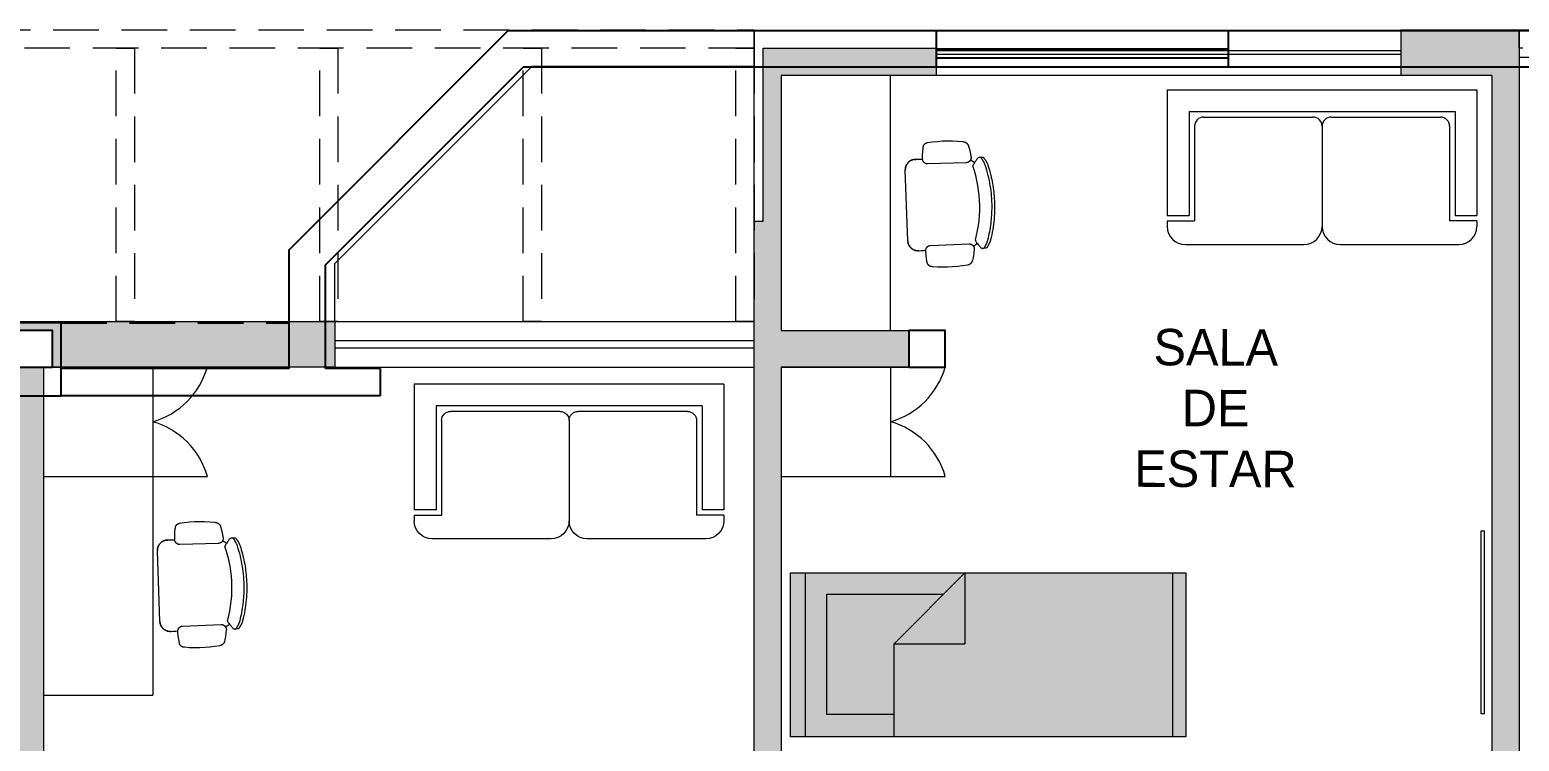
# Model space of a CAD drawing. Header units: metres. Extents: x 51 to 18146, y -212 to 18074.
# Drawn here: x 70.62 to 78.79, y 368.62 to 372.52 of the extents above; entities that cross this region are included whole.
import ezdxf

# ---------------------------------------------------------------- set-up
doc = ezdxf.new("R2010")
doc.units = ezdxf.units.M
doc.linetypes.add('DASHED2', pattern=[0.375, 0.25, -0.125])
doc.linetypes.add('HIDDEN', pattern=[0.375, 0.25, -0.125])
doc.layers.get('0').update_dxf_attribs({"color": 250})
for name, color, linetype in [('AY', 1, 'Continuous'), ('COL', 2, 'Continuous'), ('PA', 7, 'Continuous'), ('VE', 5, 'Continuous')]:
    doc.layers.add(name, color=color, linetype=linetype)
for name, color, linetype, lineweight in [('P0 - Antepecho', 250, 'Continuous', 15), ('P0 - Estructura', 250, 'Continuous', 25), ('P0 - Mobiliario', 250, 'Continuous', 9), ('P0 - Paredes', 250, 'Continuous', 20), ('P0 - Pasamanos', 250, 'Continuous', 13), ('P0 - Pergola', 250, 'Continuous', 18), ('P0 - Textos', 250, 'Continuous', 13), ('P0 - Ventanas', 250, 'Continuous', 15)]:
    doc.layers.add(name, color=color, linetype=linetype, lineweight=lineweight)
doc.layers.get('0').freeze()
doc.styles.add('CENTURY GOTHIC', font='GOTHIC.TTF')

# ---------------------------------------------------------------- blocks, each defined once
blk = doc.blocks.new('MSA2')
for p, q in [((-0.8499999999999472, -0.0300000000001295), (-0.8499999999999472, -0.7200000000001237)), ((-0.8499999999999472, -0.0300000000001295), (0.8499999999999561, -0.0299999999998701)), ((0.8499999999999561, -0.0299999999998701), (0.8499999999999596, -0.7199999999998643)), ((-0.7299999999999427, -0.1500000000001305), (0.7299999999999552, -0.1499999999998711)), ((-0.7299999999999427, -0.1500000000001305), (-0.7299999999999427, -0.7200000000001308)), ((0.7299999999999552, -0.1499999999998711), (0.7299999999999587, -0.7199999999998679)), ((-0.6999999999999416, -0.2300000000001288), (-0.6999999999999451, -0.7500000000001319)), ((-0.6499999999999408, -0.1800000000001281), (-0.049999999999943, -0.1800000000001316)), ((5.42e-14, -0.2300000000001323), (5.42e-14, -0.7799997975279429)), ((0.0500000000000549, -0.1800000000001281), (0.6500000000000528, -0.1800000000001281)), ((0.7000000000000535, -0.2300000000001288), (0.6999999999998581, -0.7500000000001319)), ((-0.8499999999999472, -0.7200000000001237), (-0.7299999999999427, -0.7200000000001308)), ((0.7299999999999587, -0.7199999999998679), (0.8499999999999596, -0.7199999999998643)), ((-0.8499999999999472, -0.7500000000001248), (-0.6999999999999451, -0.7500000000001319)), ((-0.8499999999999472, -0.7500000000001248), (-0.8499999999999472, -0.780000000000126)), ((0.8500000000000555, -0.7500000000001248), (0.6999999999998581, -0.7500000000001319)), ((0.8500000000000555, -0.7500000000001248), (0.8500000000000555, -0.780000000000126)), ((-0.7499999999999459, -0.8800000000001272), (-0.0999998320310693, -0.8800000000001272)), ((0.0999997620184319, -0.8800000000001272), (0.7499999107484472, -0.8800000000001272))]:
    blk.add_line(p, q)
for centre, radius, start, end in [((-0.6499999999999408, -0.2300000000001288), 0.05, 89.99999999999969, 179.9999999999998), ((-0.049999999999943, -0.2300000000001323), 0.05, 1.527e-13, 89.99999999999972), ((0.0500000000000549, -0.2300000000001288), 0.05, 90, 180.0000000000001), ((0.6500000000000528, -0.2300000000001288), 0.05, 3.562e-13, 90), ((-0.7499999999999459, -0.780000000000126), 0.1, 180.0000000000007, 270), ((-0.0999999999999473, -0.780000000000126), 0.1, 270.0001363534254, 0.0001160080155581), ((0.1000000000000556, -0.780000000000126), 0.1, 179.9998839919844, 269.9998636465746), ((0.7500000000000578, -0.780000000000126), 0.1, 270.0000000000001, 359.9999999999992)]:
    blk.add_arc(centre, radius, start, end)
blk = doc.blocks.new('EQ_Silla - Haworth-Zody Task1 - Silla operativa con apoyabrazos-V157-Layout Copy 1')
for p, q in [((0.3079581747192112, 0.0921738494505853), (-0.0793581747191419, 0.0921738494505875)), ((-0.1348424355650827, -0.0052449329755294), (-0.1353583258991049, 0.00684369083393)), ((0.3639583258991628, 0.0068436908339243), (0.3634424355651413, -0.0052449329755223)), ((-0.1086311546798821, -0.2437535726801241), (-0.1095237594148359, -0.0318337865780272)), ((0.3381237594148705, -0.0318337865779708), (0.3372311546799081, -0.2437535726801198)), ((-0.1358731024365228, -0.3180360660910343), (-0.1358731024365228, -0.3316857496327566)), ((0.3644731024365748, -0.331688326845399), (0.3644731024365748, -0.3180386937343387))]:
    blk.add_line(p, q)
at = {"flags": 128}
for points in [[(-0.1353583258991047, 0.0068436908339301), (-0.1359113819123139, 0.0198119512624371), (-0.1364562745090984, 0.0325887929057688)], [(0.365056274509157, 0.0325887929057683), (0.3645113819123725, 0.0198119512624365), (0.3639583258991634, 0.0068436908339292)], [(-0.2259057824548897, -0.0339270631162997), (-0.2290985714151343, -0.0614857801550134), (-0.2311867517393447, -0.0891501306642502), (-0.2321669827844545, -0.116875857584614), (-0.2320376963898896, -0.1446186056675393), (-0.2307990993863124, -0.1723339924342266), (-0.2284531732646974, -0.1999776791781552), (-0.2250036710064151, -0.2275054418975346), (-0.2243909969472571, -0.2316244073007391)], [(-0.2030415816124818, -0.0106836094461181), (-0.2041147055000873, -0.0108697968385668), (-0.2051795254931787, -0.0110987488107282), (-0.2062343381069231, -0.0113700990882817), (-0.2072774558661582, -0.011683413568676), (-0.2083072100049888, -0.0120381910155698), (-0.209321953136453, -0.0124338638607339), (-0.2103200618880125, -0.0128697991120263), (-0.2112999394985715, -0.0133452993660338), (-0.2122600183730034, -0.0138596039237884), (-0.2131987625899065, -0.0144118900077048), (-0.214114670358777, -0.0150012740778696), (-0.2150062764225875, -0.0156268132454913), (-0.2158721544018222, -0.0162875067813532), (-0.2167109190764331, -0.0169822977167305), (-0.2175212286018625, -0.0177100745343443), (-0.2183017866557187, -0.0184696729465391), (-0.21905134451164, -0.0192598777578906), (-0.2197687030369507, -0.0200794248092639), (-0.2204527146110336, -0.020927003000215), (-0.2211022849612838, -0.0218012563864419), (-0.2217163749137149, -0.0227007863490183), (-0.2222940020553939, -0.0236241538319009), (-0.2228342423061322, -0.0245698816440869), (-0.2233362313967547, -0.0255364568228245), (-0.2237991662518086, -0.0265223330540163), (-0.2242223062742774, -0.0275259331460024), (-0.224604974530393, -0.028545651552724), (-0.2249465588325723, -0.0295798569422661), (-0.2252465127188141, -0.0306268948066178), (-0.2255043563268677, -0.0316850901085477), (-0.2257196771619768, -0.0327527499613235), (-0.2258921307567439, -0.0338281663369217), (-0.2259057824548897, -0.0339270631163041)], [(-0.1373623365881645, -0.0049486939613892), (-0.1577386763790189, -0.0058132096444355), (-0.1780641458648533, -0.0074918700685434), (-0.1983062286303285, -0.0099819897351263), (-0.2030415816124818, -0.010683609446116)], [(-0.1095237594148359, -0.0318337865779687), (-0.1095590873103461, -0.0307452037547336), (-0.1096379186496258, -0.029658904420664), (-0.109760127319327, -0.0285766264229619), (-0.1099255178116617, -0.0275001011755637), (-0.1101338255371344, -0.0264310508892045), (-0.1103847172477954, -0.0253711858162947), (-0.1106777915704449, -0.0243222015148612), (-0.1110125796486866, -0.0232857761360084), (-0.1113885458930076, -0.022263567739255), (-0.1118050888376129, -0.0212572116399853), (-0.1122615421026607, -0.0202683177932689), (-0.1127571754602973, -0.0192984682183062), (-0.1132911960028721, -0.0183492144675256), (-0.1138627494114334, -0.0174220751444485), (-0.1144709213224718, -0.0165185334741922), (-0.1151147387906484, -0.0156400349307003), (-0.1157931718453511, -0.0147879849242257), (-0.1165051351384374, -0.0139637465530215), (-0.1172494896804949, -0.0131686384226626), (-0.1180250446630553, -0.0124039325365302), (-0.1188305593635831, -0.0116708522609288), (-0.1196647451303969, -0.0109705703679031), (-0.1205262674442145, -0.0103042071591043), (-0.1214137480531253, -0.0096728286735101), (-0.1223257671774634, -0.0090774449820177), (-0.1232608657811865, -0.0085190085715197), (-0.1242175479060003, -0.0079984128211503), (-0.1251942830645992, -0.0075164905730539), (-0.1261895086890887, -0.0070740128000239), (-0.1272016326307547, -0.0066716873721056), (-0.1282290357072089, -0.0063101579241556), (-0.1292700742927113, -0.0059900028261697), (-0.1303230829475796, -0.0057117342580201), (-0.1313863770826048, -0.005475797390033), (-0.1324582556539965, -0.0052825696708861), (-0.1335370038846878, -0.0051323602237092), (-0.134620896007637, -0.0050254093515644), (-0.1357081980266702, -0.0049618881530305), (-0.1367971704905018, -0.004941898248489), (-0.1373623365881645, -0.0049486939613892)], [(0.3659623365881904, -0.0049486939613914), (0.3648731838078021, -0.0049460778141358), (0.3637847976154853, -0.004987018254039), (0.3626989191969669, -0.005071449785128), (0.3616172857260727, -0.0051992373349601), (0.3605416275856133, -0.0053701764707109), (0.3594736655991776, -0.0055839937262419), (0.3584151082780946, -0.0058403470395459), (0.3573676490882852, -0.0061388263000106), (0.3563329637409899, -0.0064789540044937), (0.3553127075120656, -0.0068601860212201), (0.3543085125938127, -0.0072819124602927), (0.3533219854838964, -0.0077434586493685), (0.3523547044152356, -0.0082440862129998), (0.3514082168312066, -0.0087829942538932), (0.3504840369100362, -0.0093593206341293), (0.3495836431424448, -0.0099721433544521), (0.3487084759664051, -0.0106204820292336), (0.3478599354626877, -0.0113032994548983), (0.3470393791150767, -0.0120195032692313), (0.3462481196387094, -0.0127679476989044), (0.3454874228799383, -0.0135474353924911), (0.3447585057913172, -0.0143567193359696), (0.3440625344846842, -0.0151945048476589), (0.3434006223656677, -0.0160594516494659), (0.342773828352465, -0.0169501760110126), (0.3421831551817704, -0.0178652529633367), (0.3416295478046677, -0.0188032185785221), (0.3411138918748615, -0.0197625723116761), (0.340637012331836, -0.0207417794014595), (0.3401996720811347, -0.0217392733254384), (0.3398025707738567, -0.0227534583061066), (0.3394463436873875, -0.0237827118638474), (0.339131560709081, -0.0248253874125268), (0.3388587254245371, -0.0258798168936974), (0.3386282743120266, -0.0269443134451216), (0.3384405760441544, -0.0280171740993969), (0.3382959308981218, -0.0290966825083422), (0.3381945702752966, -0.0301811116887841), (0.338136656331064, -0.0312687267853699), (0.3381237594148705, -0.0318337865779708)], [(0.4316415816125078, -0.0106836094461181), (0.4114237683748084, -0.008003564945704), (0.3911149540360872, -0.0061341610851239), (0.3707476283669665, -0.0050783885117593), (0.3659623365881904, -0.0049486939613914)], [(0.4545057824549243, -0.0339270631163019), (0.4543372727566161, -0.0328510217115055), (0.4541258676687744, -0.0317825796157044), (0.4538719053944187, -0.0307234461083226), (0.4535757922190153, -0.0296753155770392), (0.4532380018604885, -0.0286398648071169), (0.452859074711343, -0.027618750298897), (0.4524396169741899, -0.0266136056177707), (0.4519802996919309, -0.0256260387808067), (0.4514818576742295, -0.0246576296842768), (0.4509450883219854, -0.0237099275761556), (0.4503708503516564, -0.022784448577641), (0.4497600624215067, -0.0218826732577137), (0.4491137016619228, -0.0210060442645106), (0.4484328021122387, -0.0201559640174228), (0.4477184530664777, -0.0193337924634995), (0.4469717973307345, -0.0185408449018479), (0.4461940293949053, -0.0177783898793981), (0.4453863935217819, -0.017047647161553), (0.4445501817564482, -0.0163497857807756), (0.443686731859372, -0.0156859221663969), (0.4427974251661927, -0.0150571183585982), (0.4418836843778915, -0.0144643803093122), (0.4409469712848398, -0.0139086562729976), (0.4399887844281344, -0.0133908352895473), (0.4390106567023638, -0.0129117457620805), (0.438014152903227, -0.0124721541316412), (0.4370008672242201, -0.0120727636510527), (0.4359724207062869, -0.011714213259899), (0.4349304586444543, -0.0113970765623171), (0.4338766479557564, -0.011121860909363), (0.4328126745124866, -0.0108890065873766), (0.4317402404451839, -0.0106988861135979), (0.4316415816125078, -0.0106836094461181)], [(0.4529909969472917, -0.2316244073007391), (0.4566057039634906, -0.2041178502760709), (0.4591175506984393, -0.1764887458362824), (0.4605225187331963, -0.1487812946545938), (0.4608183604186155, -0.1210398227422797), (0.4600046024711065, -0.093308710536543), (0.4580825467298099, -0.0656323219012465), (0.4550552680738797, -0.0380549331542383), (0.4545057824549243, -0.0339270631163019)], [(-0.2243909969472571, -0.2316244073007391), (-0.2241628828186982, -0.2329480334900994), (-0.2238820202270957, -0.2342614787875673), (-0.2235488584926584, -0.2355626419608503), (-0.2231639306031157, -0.2368494414264444), (-0.2227278523609645, -0.2381198185797041), (-0.2222413213983628, -0.2393717410881813), (-0.2217051160610755, -0.2406032061429317), (-0.2211200941632546, -0.2418122436625586), (-0.2204871916151352, -0.2429969194449534), (-0.2198074209257764, -0.2441553382615741), (-0.2190818695832824, -0.2452856468894291), (-0.2183116983150258, -0.2463860370758403), (-0.2174981392307288, -0.2474547484312462), (-0.2166424938513942, -0.248490071245452), (-0.2157461310270817, -0.249490349222817), (-0.2148104847471083, -0.2504539821319509), (-0.2138370518459289, -0.2513794283657758), (-0.212827389608519, -0.252265207407726), (-0.2117831132790869, -0.2531099022002948), (-0.2107058934769891, -0.2539121614120035), (-0.2095974535241188, -0.254670701599259), (-0.2084595666879351, -0.2553843092595656), (-0.2072940533446453, -0.2560518427729016), (-0.206102778066977, -0.2566722342280403), (-0.2048876466412342, -0.2572444911310017), (-0.203650603018498, -0.2577676979928073), (-0.2023936262046666, -0.2582410177941049), (-0.2011187270945072, -0.2586636933241708), (-0.1998279452546224, -0.259035048392322), (-0.1997320632002284, -0.259060417120922)], [(-0.1391678896288675, -0.2706734188888888), (-0.138084363155193, -0.2707840127589272), (-0.1369972808118873, -0.2708511886634137), (-0.1359083816988242, -0.2708748391352249), (-0.1348194078222842, -0.2708549263386543), (-0.1337321013081743, -0.2707914821299289), (-0.1326482016149616, -0.2706846080062496), (-0.1315694427509482, -0.2705344749434047), (-0.1304975505001813, -0.2703413231222828), (-0.12943423966161, -0.2701054615445896), (-0.1283812113057503, -0.2698272675385319), (-0.1273401500533352, -0.269507186155175), (-0.1263127213802844, -0.2691457294564522), (-0.1253005689533135, -0.2687434756959767), (-0.1243053120003777, -0.2683010683939536), (-0.1233285427202891, -0.267819215307695), (-0.1223718237355444, -0.2672986872993448), (-0.1214366855924268, -0.266740317102674), (-0.1205246243124612, -0.2661449979908931), (-0.1196370989991569, -0.2655136823475805), (-0.118775529503675, -0.2648473801430911), (-0.1179412941534148, -0.2641471573188192), (-0.1171357275469853, -0.2634141340819032), (-0.1163601184191019, -0.2626494831131629), (-0.115615707578921, -0.2618544276910216), (-0.1149036859249793, -0.2610302397345612), (-0.1142251925400497, -0.2601782377686855), (-0.1135813128687973, -0.2592997848147942), (-0.1129730769813451, -0.2583962862102264), (-0.1124014579253589, -0.2574691873599969), (-0.1118673701693946, -0.2565199714245132), (-0.1113716681399284, -0.2555501569467706), (-0.1109151448544657, -0.2545612954230576), (-0.1104985306528718, -0.2535549688208612), (-0.1101224920289928, -0.2525327870480789), (-0.10978763056443, -0.2514963853774908), (-0.1094944819660702, -0.2504474218306851), (-0.109243515209148, -0.2493875745255609), (-0.1090351317869315, -0.2483185389917287), (-0.1088696650684436, -0.2472420254579858), (-0.1087473797651453, -0.2461597561163532), (-0.1086684715074224, -0.2450734623668914), (-0.1086330665316714, -0.2439848820478776), (-0.1086311546798734, -0.2437535726801068)], [(0.3372311546799081, -0.2437535726801198), (0.3372573112773313, -0.2448424144756375), (0.3373269890107104, -0.2459293393289375), (0.337440076410526, -0.2470126083921226), (0.3375963925610668, -0.248090488665779), (0.3377956873898316, -0.2491612557714013), (0.3380376420676194, -0.2502231967100319), (0.3383218695185501, -0.2512746126027222), (0.3386479150393442, -0.2523138214083147), (0.3390152570267053, -0.2533391606144177), (0.3394233078118304, -0.2543489898970247), (0.3398714146005028, -0.2553416937447018), (0.3403588605174522, -0.2563156840430643), (0.340884865753198, -0.2572694026154024), (0.3414485888115641, -0.2582013237154537), (0.3420491278559165, -0.2591099564682489), (0.3426855221518979, -0.2599938472552216), (0.3433567536043881, -0.2608515820396724), (0.3440617483862405, -0.2616817886289058), (0.3447993786562031, -0.262483138869491), (0.3455684643632004, -0.2632543507719782), (0.3463677751341602, -0.2639941905618516), (0.3471960322423637, -0.2647014746532629), (0.3480519106531192, -0.265375071542554), (0.3489340411435489, -0.2660139036183842), (0.349841012493038, -0.2666169488857135), (0.3507713737409175, -0.2671832426007649), (0.3517236365076464, -0.2677118788143875), (0.352696277375941, -0.2682020118214066), (0.3536877403279017, -0.2686528575135758), (0.3546964392342994, -0.2690636946339568), (0.3557207603920622, -0.2694338659308034), (0.3567590651058482, -0.2697627792090036), (0.3578096923096145, -0.2700499082774717), (0.3588709612239562, -0.2702947937909601), (0.3599411740449951, -0.2704970439848763), (0.3610186186605226, -0.2706563353020565), (0.3621015713889862, -0.2707724129103762), (0.3631882997370499, -0.2708450911104243), (0.3642770651711794, -0.2708742536325827), (0.3653661258989389, -0.2708598538230393), (0.3664537396554679, -0.2708019147184149), (0.3675381664907901, -0.2707005290089174), (0.3677678896289022, -0.2706734188888888)], [(0.4283320632002545, -0.2590604171209198), (0.4296239362141156, -0.258692876020003), (0.4309000781434492, -0.2582739677710921), (0.4321584474333874, -0.257804362538013), (0.4333970309615147, -0.257284811588972), (0.4346138472584016, -0.2567161460946457), (0.4358069496775372, -0.256099275798521), (0.436974429509587, -0.2554351875614793), (0.4381144190358515, -0.2547249437830337), (0.4392250945162705, -0.2539696807017244), (0.4403046791070125, -0.2531706065773612), (0.4413514457030364, -0.2523289997580819), (0.4423637197010831, -0.2514462066352757), (0.4433398816786968, -0.2505236394896039), (0.4442783699849464, -0.2495627742317047), (0.4451776832387474, -0.2485651480410222), (0.446036382730738, -0.2475323569066372), (0.4468530947249013, -0.2464660530740486), (0.4476265126562744, -0.2453679424019225), (0.4483553992211581, -0.2442397816330897), (0.4490385883565301, -0.2430833755841091), (0.4496749871055124, -0.2419005742579801), (0.4502635773658725, -0.2406932698845023), (0.4508034175187425, -0.2394633938931351), (0.4512936439350432, -0.2382129138230975), (0.4517334723570924, -0.2369438301757484), (0.4521221991532235, -0.2356581732142048), (0.4524592024434995, -0.2343579997153386), (0.4527439430945475, -0.2330453896793981), (0.4529759655820493, -0.2317224430024375), (0.4529909969472917, -0.2316244073007391)], [(-0.1997320632002284, -0.259060417120922), (-0.1820200502348526, -0.2633419205167265), (-0.1641509905205514, -0.2669117075609025), (-0.1461534707410165, -0.2697640673556791), (-0.1391678896288675, -0.2706734188888888)], [(0.3180339258551021, -0.2790479169573947), (0.2915353869987303, -0.2866681727421991), (0.264753315191917, -0.2932226742093714), (0.2377305560363472, -0.2987009355547874), (0.2105103401821298, -0.3030941927289263), (0.1831362141679493, -0.3063954174574919), (0.1556519707559357, -0.3085993284851342), (0.1281015788725522, -0.3097024000243577), (0.1005291132677119, -0.3097028673960068), (0.0729786840045694, -0.308600729852388), (0.0454943658928295, -0.3063977505784579), (0.0181201279784691, -0.3030974538711131), (-0.0091002367973795, -0.2987051195010604), (-0.0361231816577749, -0.293227774266308), (-0.0629054756555216, -0.2866741807508004), (-0.0894042728334855, -0.2790548233061256), (-0.0894339737252274, -0.279045635561457)], [(0.3677678896288936, -0.2706734188888867), (0.3858073614905924, -0.2680996804474562), (0.4037294816122606, -0.2648066142534339), (0.4215055784249018, -0.2607994885102467), (0.4283320632002545, -0.2590604171209198)]]:
    blk.add_lwpolyline(points, dxfattribs=at)
for centre, major_axis, ratio, start_param, end_param in [((-0.0347523265836348, -0.2038370660846777), (0.2390804884998245, 0), 0.2923717047227383, 4.322964098592838, 4.347116558305048), ((0.263352326583653, -0.2038370660846777), (0.2390804884998248, 0), 0.2923717047227375, 5.077661402464497, 5.101813862176602)]:
    blk.add_ellipse(centre, major_axis=major_axis, ratio=ratio, start_param=start_param, end_param=end_param)
for points, knots in [([(-0.1314380760497149, 0.0585569405649997), (-0.1297150664134181, 0.0622049993486029), (-0.1268267779686376, 0.0672396324690435), (-0.1228101934131865, 0.072233395030301), (-0.1203669322204662, 0.0748442378107491), (-0.1185018842746867, 0.0766909481448618), (-0.1165902236666237, 0.0784190854458624), (-0.1139540500915292, 0.0805604901037947), (-0.1112614310052826, 0.0824861091285717), (-0.1085274334031657, 0.0841947354003728), (-0.106433286324765, 0.0853610641548807), (-0.1043340738447774, 0.0864264847716688), (-0.1015707032626833, 0.0877225107419734), (-0.0981770538230757, 0.0890945775587135), (-0.0954845473331059, 0.0898998263396851), (-0.0941474130462302, 0.0902271186446056)], [-1, -1, -1, -1, -0.8, -0.7000000000000001, -0.6500000000000002, -0.6000000000000001, -0.55, -0.5, -0.4, -0.35, -0.3, -0.25, -0.2, -0.1, 0, 0, 0, 0]), ([(-0.0912548920958012, 0.0909218871233229), (-0.0915450652540238, 0.0908802870929717), (-0.0919957326131124, 0.0907874257727281), (-0.0925483211512657, 0.0906469955357859), (-0.0928719213143915, 0.0905603888061155), (-0.0931180570100462, 0.0904925975232822), (-0.0933696003785661, 0.0904237960916198), (-0.093713264971736, 0.0903324866181086), (-0.0941542438341353, 0.0902182535196321), (-0.0946028172485875, 0.0901013558814184), (-0.0949617143853118, 0.0900034539976073), (-0.0952291737335568, 0.0899263443002192), (-0.0954960644965827, 0.0898466640849928), (-0.095853985948821, 0.0897398030563044), (-0.0963032750667688, 0.0896033765113959), (-0.0968444538122919, 0.089434531879339), (-0.0975653447057774, 0.0891980675816562), (-0.0984682183169726, 0.0888876764882781), (-0.0999137331434023, 0.0883592448499803), (-0.1017166160443157, 0.0876362108280078), (-0.1035040749845878, 0.0868323832204166), (-0.1049187213883338, 0.0861447211224973), (-0.1059668726287512, 0.0856057065682478), (-0.1068296396914773, 0.0851411672947812), (-0.1075111285436064, 0.0847630670407482), (-0.1079293252131913, 0.0845206704445937), (-0.1082606756683073, 0.0843251844328052), (-0.1085921363216849, 0.0841310812998083), (-0.1090030348957417, 0.0838886158620501), (-0.109485070949114, 0.0835962146224568), (-0.109947995136831, 0.0832999867258977), (-0.1103908516763099, 0.0830040426541177), (-0.110961806556296, 0.0826213360339343), (-0.1113660269212711, 0.0823542513260005), (-0.1116250685030013, 0.0821934378051991)], [-1, -1, -1, -1, -0.95, -0.925, -0.9125, -0.9, -0.8875, -0.875, -0.85, -0.825, -0.8125, -0.8, -0.7875000000000001, -0.775, -0.75, -0.725, -0.7, -0.65, -0.6, -0.5, -0.4, -0.35, -0.3, -0.25, -0.225, -0.2, -0.1875, -0.175, -0.15, -0.125, -0.1, -0.075, -0.05, 0, 0, 0, 0]), ([(0.3402250685030618, 0.0821934378051991), (0.3399660269213316, 0.0823542513260005), (0.3395618075732008, 0.0826213369436711), (0.33899084998163, 0.0830040411378895), (0.3385480015769064, 0.0832999924875646), (0.3380850468838576, 0.0835961930920169), (0.3376031247170578, 0.0838886962221422), (0.3371096213872324, 0.0841792744774303), (0.3366126457873563, 0.0844719137578753), (0.3361111689852555, 0.0847630797735141), (0.3356001688980332, 0.0850468686676951), (0.3350838644510113, 0.0853260645257113), (0.3343925663116907, 0.085696072125253), (0.3335185934590543, 0.086144545333104), (0.3321041489130438, 0.0868324848063964), (0.3303165903355381, 0.0876361755011523), (0.3285137363415899, 0.0883592492445658), (0.327068217702178, 0.0888876756433947), (0.3261653447821551, 0.0891980676865211), (0.3254444537979598, 0.0894345318595585), (0.3249032750707748, 0.0896033765168135), (0.324453985948395, 0.0897398030556319), (0.3240960644967383, 0.0898466640851193), (0.3238291737335958, 0.0899263443001852), (0.3235617143853818, 0.090003453997616), (0.3232028172486476, 0.0901013558814132), (0.3227542438341999, 0.0902182535196337), (0.3223132649717997, 0.0903324866181083), (0.32196960037863, 0.0904237960916197), (0.3217180570101101, 0.0904925975232821), (0.3214719213144551, 0.0905603888061154), (0.3211483211513297, 0.0906469955357859), (0.3205957326131762, 0.0907874257727281), (0.320145065254088, 0.0908802870929716), (0.3198548920958655, 0.090921887123323)], [-1, -1, -1, -1, -0.95, -0.925, -0.9, -0.875, -0.85, -0.825, -0.8, -0.775, -0.75, -0.725, -0.7, -0.65, -0.6, -0.5, -0.4, -0.35, -0.3, -0.275, -0.25, -0.225, -0.2125, -0.2, -0.1875, -0.175, -0.15, -0.125, -0.1125, -0.1, -0.0875, -0.075, -0.05, 0, 0, 0, 0]), ([(0.3227474130462934, 0.0902271186446056), (0.3240845473331688, 0.0898998263396851), (0.3267770478724963, 0.0890945751015192), (0.3301707196270103, 0.0877225174992574), (0.3329340455792904, 0.0864264730999959), (0.3350333941802102, 0.0853611086915262), (0.3371270302472412, 0.0841945689254619), (0.3391794363733747, 0.0829138870595185), (0.3412021246302125, 0.0815209806391065), (0.3432145982531228, 0.0800257603019773), (0.3451898205139021, 0.0784189189722743), (0.3471019921181163, 0.0766909926765461), (0.3489669039998317, 0.0748442261575976), (0.3514102095393579, 0.0722334016892441), (0.3554267658741137, 0.0672396274748355), (0.3583150664134776, 0.0622049993486028), (0.3600380760497742, 0.0585569405649997)], [-1, -1, -1, -1, -0.9, -0.8, -0.75, -0.7, -0.65, -0.6, -0.55, -0.5, -0.45, -0.4, -0.35, -0.3, -0.2, 0, 0, 0, 0]), ([(-0.1321916451116984, 0.0568125370264888), (-0.1329325412387867, 0.0550153412506641), (-0.1337976136406429, 0.0524626544181907), (-0.1345885741090656, 0.0498449734717892), (-0.1347818098146319, 0.0491391363902812)], [-0.4, -0.4, -0.4, -0.4, -0.3, -0.2637270941814748, -0.2637270941814748, -0.2637270941814748, -0.2637270941814748]), ([(0.3633500437148493, 0.0491204072770976), (0.3631675369587037, 0.0498319723106151), (0.3625647839866263, 0.0519938256115156), (0.3616846880836481, 0.0545548180593154), (0.3609745209703981, 0.056363588224411), (0.3607919793008476, 0.0568120722252804)], [-0.7362729058178431, -0.7362729058178431, -0.7362729058178431, -0.7362729058178431, -0.7, -0.625, -0.6, -0.6, -0.6, -0.6]), ([(0.365056274509157, 0.0325887929057699), (0.3651485838705521, 0.0359120853151212), (0.3649565400764512, 0.0402067050411395), (0.364354048057217, 0.0442993238559526), (0.3641750627479618, 0.0453106595850098)], [-1, -1, -1, -1, -0.85, -0.8, -0.8, -0.8, -0.8]), ([(-0.1337786907094627, -0.3249020827640658), (-0.135906091699721, -0.3214693965513963), (-0.1371751026193961, -0.3126456559319503), (-0.12829460167852, -0.3034425634114581), (-0.1194608401669618, -0.2978855819632817)], [0, 0, 0, 0, 0.4, 1, 1, 1, 1]), ([(-0.1074918230792057, -0.2888121454244476), (-0.1121228672009224, -0.2838407900334862), (-0.1170496171537303, -0.2761411101364257), (-0.1207642644605192, -0.2676251329153607), (-0.1215032036702093, -0.265420628539105)], [-0.615205812332493, -0.615205812332493, -0.615205812332493, -0.615205812332493, -0.3333333333333333, -0.2383083685885172, -0.2383083685885172, -0.2383083685885172, -0.2383083685885172]), ([(0.3182968984863848, -0.2789838552986206), (0.3195734718198324, -0.2787313475865032), (0.3231140776195827, -0.279733789260372), (0.3314172477224516, -0.2850158214006022), (0.3382952314330134, -0.2903875713721492), (0.3421363161204112, -0.293591444593777)], [0.5555555555555556, 0.5555555555555556, 0.5555555555555556, 0.5555555555555556, 0.7222222222222223, 0.861111111111111, 1, 1, 1, 1]), ([(0.3499498264599861, -0.2653854354134375), (0.3492225466266153, -0.2675926150886794), (0.3458838400052281, -0.2762225328453685), (0.3405781386974866, -0.2836485189764659), (0.3360251494315221, -0.2887257886244559)], [-0.7616916314111954, -0.7616916314111954, -0.7616916314111954, -0.7616916314111954, -0.6666666666666666, -0.3847676228222946, -0.3847676228222946, -0.3847676228222946, -0.3847676228222946]), ([(-0.1358730539699896, -0.3316857933774743), (-0.1358730716698342, -0.3322311745893991), (-0.1357071444796072, -0.3345162848192777), (-0.134842403328534, -0.3367613858057219), (-0.1337786907094627, -0.3384520484646375)], [0.737607479234478, 0.737607479234478, 0.737607479234478, 0.737607479234478, 0.8, 1, 1, 1, 1]), ([(-0.1310647324885156, -0.3407727578257767), (-0.1304087486750281, -0.3412433366769766), (-0.1292752412818839, -0.3420185975739311), (-0.1274996982783947, -0.3431947111588242), (-0.1260434887665344, -0.3441407182446821), (-0.1244773714650745, -0.3451798244168842), (-0.1228103598290906, -0.3463057042579011), (-0.12104375760466, -0.3474801192347597), (-0.1191735807349251, -0.3486561708132653), (-0.117213702178536, -0.3498535135795542), (-0.1151780480097815, -0.3510957603182133), (-0.1130603703682172, -0.3523419958102755), (-0.1108523265255993, -0.353552876929276), (-0.1085649294256907, -0.354747300182296), (-0.1062142841248763, -0.3559457282642105), (-0.1037947649462705, -0.3571082414529676), (-0.1004719852581668, -0.3585650497501463), (-0.0961567873518932, -0.3602179920740933), (-0.0925911590540601, -0.3614058330218435), (-0.0907912950076257, -0.3619623952951482)], [0, 0, 0, 0, 0.1, 0.15, 0.2, 0.25, 0.3, 0.35, 0.4, 0.45, 0.5, 0.55, 0.6, 0.65, 0.7, 0.75, 0.8, 0.9, 1, 1, 1, 1]), ([(-0.0907912950076256, -0.3474618679703779), (-0.0942680523817027, -0.3463876329080688), (-0.0994059711727877, -0.3446195130800963), (-0.105002942434549, -0.3421704771320599), (-0.1080724663198226, -0.3406959494216788), (-0.1103165403508348, -0.3395944114159666), (-0.112487871594749, -0.3384773580103986), (-0.1145768656384439, -0.3373305232248826), (-0.116589148939889, -0.3361863993807774), (-0.1185290146536919, -0.3350793053819868), (-0.1203841288227367, -0.3339894955007812), (-0.1221426327260924, -0.3329006803171306), (-0.1238073739446585, -0.3318514045104572), (-0.1259009238617184, -0.330550455883545), (-0.1282577513416973, -0.3291013552903756), (-0.1298150520158429, -0.3280865780225927), (-0.1305025374767579, -0.3276190141623122)], [0, 0, 0, 0, 0.2, 0.3, 0.35, 0.4, 0.45, 0.5, 0.55, 0.6, 0.65, 0.7, 0.75, 0.8, 0.9, 1, 1, 1, 1]), ([(0.319391228184764, -0.347464045243886), (0.3046021359036028, -0.3518158320251878), (0.274813466431913, -0.3595672499036816), (0.2142851778767307, -0.3712957419931038), (0.1297869535541905, -0.3794257330630491), (0.0410397077518383, -0.3751645170797891), (-0.034978108881693, -0.3623010580254756), (-0.0723010258359775, -0.3529027835194002), (-0.0907912950076254, -0.3474618679703778)], [0, 0, 0, 0, 0.1111111111111111, 0.2222222222222222, 0.4444444444444445, 0.7222222222222223, 0.861111111111111, 1, 1, 1, 1]), ([(-0.0907912950076187, -0.3619623952951483), (-0.0759905701880261, -0.3662689688468676), (-0.046184825658495, -0.3739403087487274), (0.0143454856175163, -0.3855499629885253), (0.0988256973377897, -0.3936022397803471), (0.1875433485958242, -0.3893816570356043), (0.2635619898034067, -0.3766452575738768), (0.3008943567924756, -0.3673465649347187), (0.319391228184764, -0.3619645484427746)], [0, 0, 0, 0, 0.1111111111111111, 0.2222222222222222, 0.4444444444444445, 0.7222222222222223, 0.861111111111111, 1, 1, 1, 1]), ([(0.3591026039593567, -0.3276215275543771), (0.358415124038431, -0.3280890818918089), (0.3568578321379268, -0.3291038401627929), (0.3545010096957226, -0.3305529170153902), (0.3524074601277312, -0.3318538468633681), (0.3507427173372466, -0.3329031087064918), (0.3489842101681901, -0.3339919098468778), (0.3471290912072114, -0.3350817053135703), (0.3451892191928324, -0.3361887848139922), (0.3431769280829451, -0.3373328941587834), (0.3410879248834381, -0.3384797139909614), (0.3389165833208611, -0.3395967514769669), (0.3366724977681628, -0.3406982728571726), (0.3336029569863288, -0.342172777849338), (0.3280059535284554, -0.3446217701127088), (0.3228680050531276, -0.3463898439289129), (0.3193912281848114, -0.3474640452438859)], [0, 0, 0, 0, 0.1, 0.2, 0.25, 0.3, 0.35, 0.4, 0.45, 0.5, 0.55, 0.6, 0.65, 0.7, 0.8, 1, 1, 1, 1]), ([(0.3193912281848115, -0.3619645484427746), (0.3211911022133266, -0.3614080032692449), (0.324756750598788, -0.3602201945452039), (0.3290719727494483, -0.3585672878946667), (0.3323947708842752, -0.3571105047724024), (0.3348143033010936, -0.3559480087338251), (0.3371649609487108, -0.3547495966839004), (0.3394523692241416, -0.3535551890410984), (0.341660422997068, -0.3523443228106467), (0.3437781093425053, -0.3510981011275139), (0.3458137708196531, -0.3498558677597539), (0.347773655130867, -0.3486585384730316), (0.3496438361994114, -0.3474825004094836), (0.3514104410492671, -0.3463080986228044), (0.3530774535697003, -0.345182231972177), (0.3546435698797479, -0.3441431391823167), (0.3560997764943522, -0.3431971457103204), (0.3578753132017569, -0.3420210503707064), (0.3590088131247518, -0.3412458033233909), (0.3596647907910966, -0.3407752337721938)], [0, 0, 0, 0, 0.1, 0.2, 0.25, 0.3, 0.35, 0.4, 0.45, 0.5, 0.55, 0.6, 0.65, 0.7, 0.75, 0.8, 0.85, 0.9, 1, 1, 1, 1])]:
    blk.add_open_spline(points, degree=3, knots=knots)
for points in [[(-0.1116250685030013, 0.0821934378051993), (-0.1125721355134791, 0.0815414432195215), (-0.1134958227074884, 0.0808663443964892), (-0.1143964852061841, 0.0801671687235833)], [(-0.0941474130462303, 0.0902271186446056), (-0.0925234668989875, 0.0906611469063517), (-0.0892625394520366, 0.0913833347353718), (-0.0843185334859088, 0.0920302827009218), (-0.0810144716546324, 0.0921738494506121), (-0.0793581747191456, 0.0921738494506121)], [(-0.0833383878014822, 0.0920350799567064), (-0.0846637179480975, 0.0919425442847924), (-0.0873123375636431, 0.0916648692411203), (-0.089942936312261, 0.0912006914373595), (-0.0912548920958012, 0.0909218871233231)], [(0.3079581747192039, 0.0921738494506121), (0.3096144716546964, 0.0921738494506121), (0.3129185334859803, 0.0920302827009223), (0.3178625394520991, 0.091383334735372), (0.3211234668990504, 0.0906611469063517), (0.3227474130462934, 0.0902271186446056)], [(0.3198548920958656, 0.0909218871233231), (0.3185429363123251, 0.0912006914373595), (0.3159123375637066, 0.0916648692411205), (0.3132637179481688, 0.0919425442847929), (0.311938387801553, 0.0920350799567068)], [(0.3429967126122217, 0.0801670974351137), (0.3420959335193206, 0.0808663096586067), (0.3411721355135517, 0.0815414432195131), (0.3402250685030618, 0.0821934378051993)], [(-0.1364562745090983, 0.0325887929057688), (-0.1366153533177319, 0.0372094991122848), (-0.1359380657164682, 0.0461694910622288), (-0.133269887678143, 0.0545310753310691), (-0.1314380760497149, 0.0585569405649997)], [(-0.1355747358825383, 0.0453107708055402), (-0.1363042570909955, 0.0412600611186305), (-0.136579353657625, 0.0370198494515713), (-0.1364562745090983, 0.0325887929057696)], [(-0.126845154379137, 0.066821793767367), (-0.1277560807748633, 0.0654610975712508), (-0.1286231695724769, 0.0640535607740387), (-0.1294323728167443, 0.0625943896119477)], [(-0.1199265273590627, 0.0752771879964171), (-0.1209118545441325, 0.0742852643253627), (-0.1218620075771386, 0.0732527835221867), (-0.1227769151950361, 0.0721812472272598)], [(0.3513782028245383, 0.0721837990517621), (0.3504624451626814, 0.0732542557086287), (0.3495362621773022, 0.0743121409992559), (0.3485265273591227, 0.0752771879964171)], [(0.3580293330806757, 0.0625858851170294), (0.3572222827789, 0.0640481919290006), (0.3563416204609853, 0.0654425889707724), (0.3554451543791966, 0.0668217937673668)], [(0.3600380760497742, 0.0585569405649997), (0.3618698876782021, 0.0545310753310691), (0.3645380657165271, 0.0461694910622289), (0.3652153533177906, 0.0372094991122852), (0.365056274509157, 0.0325887929057693)], [(-0.1305025374767579, -0.3276190141623122), (-0.1313551712131819, -0.3270838150518702), (-0.1327672461489301, -0.3260957940417204), (-0.1335510578679955, -0.3252725274530394), (-0.1337786907094622, -0.3249020827640658)], [(-0.1213551818269413, -0.2653646276346375), (-0.1207580552436469, -0.2671770965683204), (-0.1200770740818514, -0.2689710624395293), (-0.1193122383415549, -0.2707465327611029)], [(-0.1194608401669615, -0.2978855819632816), (-0.1184198368492226, -0.2972312599936729), (-0.1163916108992341, -0.2958608347764585), (-0.1144703585430339, -0.2943668470032506), (-0.1135363224763551, -0.2935889624776482)], [(-0.1158178110581695, -0.2776236299166693), (-0.1150202324035379, -0.2789889593867183), (-0.1141789828348935, -0.2803292782481608), (-0.1132762237685947, -0.2816231100551406)], [(-0.1135363224763551, -0.2935889624776482), (-0.1073906268400132, -0.2884628391765297), (-0.0971488544004196, -0.2808295641170204), (-0.0913933479879398, -0.2786432686975961), (-0.0896936098344454, -0.2789803061729968)], [(0.3418762237686529, -0.2816231100551414), (0.3427735245229002, -0.2803225504098565), (0.3435609515807609, -0.2789510105888695), (0.3443078638496921, -0.2775532468787881)], [(0.3421363161204112, -0.293591444593777), (0.3430703501200176, -0.2943693334760297), (0.3449915979910578, -0.2958633311186943), (0.3470198187461932, -0.2972337685176773), (0.34806081928725, -0.2978880971562483)], [(0.3479122383416136, -0.2707465327611029), (0.3486770740819068, -0.2689710624395369), (0.3493580552436996, -0.2671770965683359), (0.3499551818269922, -0.2653646276346609)], [(0.3480608192872509, -0.2978880971562483), (0.3510054130962477, -0.2997404522729548), (0.3561192172595029, -0.303430366758891), (0.3614149411227694, -0.3089311608900327), (0.3643021924273775, -0.3143669484894076), (0.3647605924337665, -0.3197152081690292), (0.3634423756026226, -0.3231883727090002), (0.3623786664970768, -0.3249047019979256)], [(0.3623786664970769, -0.3249047019979256), (0.362151036788545, -0.3252751353780979), (0.3613672441453771, -0.3260983730176789), (0.3599552115401088, -0.3270863524157322), (0.3591026039593567, -0.3276215275543771)], [(-0.1337786907094622, -0.3384520484646376), (-0.1335768455760833, -0.3387748843970572), (-0.1329151890378965, -0.3394845052229999), (-0.1317590577138056, -0.3403220239711499), (-0.1310647324885156, -0.3407727578257767)], [(0.3596647907910967, -0.3407752337721938), (0.3603590925217336, -0.3403245207374879), (0.3615151857466233, -0.3394870384773118), (0.3621768246002774, -0.3387774438356073), (0.3623786664970769, -0.3384546184193729)], [(0.3623786664970768, -0.338454618419373), (0.3637742339110122, -0.3362365418889462), (0.3644727592537573, -0.3339764154670633), (0.3644730803940017, -0.3316842323589958)]]:
    blk.add_open_spline(points, degree=3)
blk = doc.blocks.new('CAMA01')
at = {"true_color": 0xffffff, "transparency": 33554610}
h = blk.add_hatch(color=7, dxfattribs=at)
h.dxf.hatch_style = 1
h.paths.add_polyline_path([(-2.8824434e-09, -0.0021700000017881), (0, 1.8626e-12), (0.0009000000013039, -1.1920929e-09), (0.0008999971123412, -0.0021700011976063)])
for p, q in [((0.0008999998944213, -8.02843601183e-05), (-1.066413e-10, -8.02831587122e-05)), ((0.0001219024024904, -0.0005678501427174), (0.0001219028891064, -0.000200283318758)), ((0.0001219028891064, -0.000200283318758), (0.0007819028915837, -0.0002002841942012)), ((0.0007819028915837, -0.0002002841942012), (0.0007819020384897, -0.0008404724586327)), ((1.3510794379e-06, -0.0005694204699248), (0.0005095589705743, -0.000569421146065)), ((0.0005095589705743, -0.000569421146065), (0.0005095584532246, -0.0009580084774643)), ((0.0008999987235293, -0.0009580089971423), (0.0005095589705743, -0.000569421146065)), ((0.0008999987235293, -0.0009580089971423), (0.0005095584532246, -0.0009580084774643)), ((0.0008999972106364, -0.0020961682585045), (-2.78437e-09, -0.0020961670682743))]:
    blk.add_line(p, q)
blk.add_lwpolyline([(-2.8824434e-09, -0.0021700000017881), (0, 1.8626e-12), (0.0009000000013039, -1.1920929e-09), (0.0008999971123412, -0.0021700011976063)], close=True)
blk = doc.blocks.new('-COL40-')
at = {"color": 0}
blk.add_lwpolyline([(-0.1999999999710837, 0.1999999998887603), (-0.1999999999710837, -0.200000000115196), (0.2000000000328441, -0.200000000115196), (0.2000000000328441, 0.1999999998887603)], close=True, dxfattribs=at)
blk = doc.blocks.new('6')
at = {"layer": 'P0 - Mobiliario'}
for p, q in [((0.4801936367880554, -0.792466296650935), (0.4810936368051916, -0.7924662966514007)), ((0.4807936367932708, -0.7924662966439501), (0.4807936368100345, -0.7942662966423669)), ((0.4801936367917806, -0.7930662966505625), (0.4807936368007213, -0.7930662966426462)), ((0.4807936368007213, -0.7930662966426462), (0.4810936368014663, -0.793066296644509)), ((0.4801936368066818, -0.7942662966586651), (0.4807936368100345, -0.7942662966423669))]:
    blk.add_line(p, q, dxfattribs=at)
for centre, start, end in [((0.4806733738891781, -0.7923460337137804), 285.9690626805058, 344.0309346001843), ((0.4806733738817276, -0.7931865595648997), 15.96906420874632, 74.03093621271763)]:
    blk.add_arc(centre, 0.0004371316651692, start, end, dxfattribs=at)
at = {"layer": 'P0 - Mobiliario', "xscale": -0.001, "yscale": 0.001, "zscale": 0.001, "rotation": 91.9857305401417}
blk.add_blockref('EQ_Silla - Haworth-Zody Task1 - Silla operativa con apoyabrazos-V157-Layout Copy 1', (0.4809141471926123, -0.7935506222900003), dxfattribs=at)

msp = doc.modelspace()

# ---------------------------------------------------------------- hatches: boundary and pattern name
at = {"layer": 'P0 - Paredes'}
h = msp.add_hatch(color=256, dxfattribs=at)
h.dxf.hatch_style = 1
h.paths.add_polyline_path([(78.7882712583393, 372.5150811910034), (78.13901635621488, 372.5150811905265), (78.13901635621488, 372.2653677672148), (78.63844320371747, 372.2653677667379), (78.63844320185483, 364.3744222038985), (78.57851200568676, 364.3744222029448), (78.57851200382412, 364.2245941492916), (78.7882712583393, 364.2245941492916)])
h = msp.add_hatch(color=256, dxfattribs=at)
h.dxf.hatch_style = 1
h.paths.add_polyline_path([(74.74291377988457, 366.8203455713392), (76.24119430375099, 366.8203457825184), (76.26944615352154, 366.7920939331651), (76.37539058600366, 366.8980383665562), (76.30325510664284, 366.9701738449931), (74.74291377988457, 366.9701736254692), (74.74291377988457, 370.6672004811764), (75.44211136563122, 370.66720048213), (75.44211136563122, 370.8669712203741), (74.74291377802193, 370.8669712203741), (74.74291377988457, 372.2653677667379), (75.59193942023813, 372.2653677667379), (75.5919394183904, 372.4151958209276), (74.64302840889991, 372.4151958214044), (74.64302840889991, 371.4662848104834), (74.59308572340012, 371.4662848109603), (74.59308572526277, 365.4718917099237), (73.0327443947792, 365.4718919295072), (72.96060891728104, 365.3997564510703), (73.06655334974826, 365.2938120176196), (73.0948051995337, 365.322063866973), (74.59308572340012, 365.3220636557937), (74.59308572526277, 362.8761416144371), (72.69526368209719, 362.8761416651607), (72.69526368209719, 363.775109991014), (72.19583685693145, 363.7751099863649), (72.19583685693145, 364.4230955127477), (72.31787373149395, 364.5451323872805), (72.21193493077159, 364.651082448721), (72.04600880417227, 364.4851563202739), (72.04600880230961, 363.6252819317579), (72.5454356163144, 363.6252819280028), (72.54543562747538, 362.876141734004), (72.01604316794872, 362.8761418939829), (72.0160431921333, 362.7263136854172), (74.74291377988457, 362.7263136063218), (74.74291382266581, 364.2245955260396), (75.44211136376857, 364.2245955469608), (75.44211136563122, 364.374423582077), (74.74291377988457, 364.3744235299826)])
h = msp.add_hatch(color=256, dxfattribs=at)
h.dxf.hatch_style = 1
h.paths.add_polyline_path([(72.29572222605348, 370.9169152789116), (70.54772826169432, 370.9169152779579), (70.54772825983167, 370.8669712208509), (70.74749899993837, 370.8669712203741), (70.74749899993837, 370.6672004816532), (72.29572222605348, 370.6672004816532)])
h = msp.add_hatch(color=256, dxfattribs=at)
h.dxf.hatch_style = 1
h.paths.add_polyline_path([(70.6975563274771, 370.66720048213), (70.54772827471793, 370.6672004816532), (70.54772827285528, 364.4243662615419), (70.69755632933975, 364.424366261065)])
h.paths.add_polyline_path([(70.69755632933975, 364.2245955218673), (70.54772827285528, 364.2245955223442), (70.54772827471793, 362.8761416614056), (70.48779707482457, 362.8761416614056), (70.48779707482457, 362.7263122332692), (70.75748752550781, 362.7263122337461), (70.7574875292331, 362.8761402878761), (70.69755632933975, 362.8761402878761)])

# ---------------------------------------------------------------- linework, layer by layer
at = {"layer": 'AY', "color": 0, "linetype": 'HIDDEN'}
msp.add_line((70.79436682504115, 370.9095789270947), (72.0443668250823, 370.9095789270942), dxfattribs=at)
at = {"layer": 'P0 - Antepecho'}
for p, q in [((74.59308573828638, 371.4662848114372), (74.59308573828638, 372.5150823812485)), ((78.13901635621488, 372.2653689570427), (75.59193943326174, 372.265366394639)), ((72.29572224093974, 370.9169152789116), (74.59308573828638, 370.9169152784348)), ((72.2957222390771, 370.66720048213), (74.59308573828638, 370.66720048213))]:
    msp.add_line(p, q, dxfattribs=at)
msp.add_lwpolyline([(72.29572223721445, 370.9169152789116), (72.29572223721445, 371.2337090070844), (73.37732368054986, 372.3153104513287), (74.59308573642373, 372.3153104513287)], dxfattribs=at)
at = {"layer": 'P0 - Mobiliario'}
for p, q in [((75.34222601138056, 370.8669712203741), (75.34222601138056, 372.2653677663207)), ((74.7429137929082, 370.6672004816532), (75.64188212805986, 370.6672004825473)), ((75.34222601138056, 370.6672004816532), (75.34222601138056, 370.0678882664442)), ((74.7429137929082, 370.0678882645369), (75.34222600951792, 370.0678882654905)), ((75.3422260169685, 370.0678882626891), (75.64188212434948, 370.0678882645369))]:
    msp.add_line(p, q, dxfattribs=at)
msp.add_lwpolyline([(78.57851198334993, 369.7675993200541), (78.57851198334993, 368.7687456250787), (78.59848905494809, 368.7687456255555), (78.59848905681073, 369.7675993200541)], close=True, dxfattribs=at)
for centre, start, end in [((75.22210095781088, 370.7873255542517), 285.9690626805483, 344.0309346009542), ((75.22210094851256, 369.9477632021308), 15.96906420780992, 74.03093621263312)]:
    msp.add_arc(centre, 0.436630578948613, start, end, dxfattribs=at)
at = {"layer": 'P0 - Paredes'}
for p, q in [((78.13901635621488, 372.5150811905265), (78.13901635621488, 372.2653677672148)), ((78.13901635621488, 372.5150811905265), (78.7882712583393, 372.5150811910034)), ((78.7882712583393, 372.5150811910034), (78.7882712583393, 364.2245941492916)), ((78.63844320371747, 372.2653677667379), (78.13901635621488, 372.2653677672148)), ((78.63844320371747, 372.2653677667379), (78.63844320185483, 364.3744222038985)), ((70.6975563274771, 370.66720048213), (70.69755632933975, 364.424366261065))]:
    msp.add_line(p, q, dxfattribs=at)
for points in [[(74.59308574014902, 365.4718917099237), (74.59308573828638, 371.4662848114372), (74.64302842377127, 371.4662848109603), (74.64302842192352, 372.4151958214044), (75.59193943326174, 372.4151958214044), (75.5919394351244, 372.2653677667379), (74.7429137929082, 372.2653677672148), (74.7429137929082, 370.8669712212682), (75.44211137865484, 370.8669712208509), (75.44211137679218, 370.66720048213)], [(70.54772827285528, 370.9169152789116), (72.29572224093974, 370.9169152789116), (72.2957222390771, 370.66720048213), (70.6975563274771, 370.66720048213)], [(75.44211137679218, 370.66720048213), (74.7429137929082, 370.66720048213), (74.74291379104555, 366.9701736259461)]]:
    msp.add_lwpolyline(points, dxfattribs=at)
at = {"layer": 'P0 - Pasamanos', "linetype": 'HIDDEN', "transparency": 33554687}
msp.add_line((78.7882712583393, 372.3652531359196), (83.68265436039866, 372.3652531056404), dxfattribs=at)
at = {"layer": 'P0 - Pergola', "linetype": 'DASHED2'}
for points in [[(67.7509379503429, 372.4151958214044), (67.75093794848026, 372.5150811914206), (74.59308574014902, 372.5150811910034), (74.59308573828638, 372.4151958209276)], [(78.78827125647663, 372.4151957962513), (78.7882712583393, 372.515081166327), (83.68265436412395, 372.5150811728239), (83.68265436412395, 372.4151958028078)], [(71.19698318612576, 370.9169152789116), (71.09709781700373, 370.9169152789116), (71.09709781700373, 372.4151958214044), (71.19698318612576, 372.4151958214044)], [(72.31236980897188, 370.9169152789116), (72.21248443984986, 370.9169152784348), (72.21248443984986, 372.4151958214044), (72.31236980897188, 372.4151958214044)], [(73.42775643366575, 370.9169152784348), (73.32787106268108, 370.9169152784348), (73.32787106081844, 372.4151958218813), (73.42775643181801, 372.4151958209276)], [(74.59308573828638, 370.9169152789116), (74.49320036916436, 370.9169152784348), (74.49320036916436, 372.4151958214044), (74.59308573828638, 372.4151958209276)]]:
    msp.add_lwpolyline(points, close=True, dxfattribs=at)
at = {"layer": 'P0 - Ventanas'}
for p, q in [((78.13901635621488, 372.4002130158544), (75.59193943326174, 372.4002130162716)), ((78.13901635436714, 372.3802359418869), (75.5919394351244, 372.3802359418869)), ((72.2957222390771, 370.812035640955), (74.59308573828638, 370.812035640955)), ((72.2957222390771, 370.7720814931393), (74.59308573828638, 370.7720814931393))]:
    msp.add_line(p, q, dxfattribs=at)
at = {"layer": 'PA', "color": 0}
for p, q in [((72.04436682508226, 371.3095789271366), (73.24436682508231, 372.5095789271366)), ((75.59436682492225, 372.5095789271366), (73.24436682508231, 372.5095789271366)), ((75.59436682484939, 372.3095789271371), (75.59436682484939, 372.5095789271365)), ((77.1943668248494, 372.3095789271368), (77.1943668248494, 372.5095789271365)), ((79.99436682484951, 372.5095789271366), (77.19436682492224, 372.5095789271366)), ((72.24436682508231, 371.226736214662), (73.32720953755695, 372.3095789271367)), ((75.59436682492225, 372.3095789271366), (73.32720953755695, 372.3095789271367)), ((79.99436682484229, 372.3095789271366), (77.19436682492224, 372.3095789271366)), ((72.04436682508226, 370.6595789272054), (72.04436682508226, 371.3095789271366)), ((72.24436682508228, 370.6595789272054), (72.24436682508231, 371.226736214662)), ((72.0443668250823, 370.6595789269226), (70.79436682472844, 370.6595789269224)), ((72.54436682472844, 370.6595789269227), (72.24436682508228, 370.6595789269226)), ((72.54436682472844, 370.6595789269227), (72.54436682472844, 370.5095789269227)), ((72.54436682472844, 370.5095789269227), (70.79436682492224, 370.5095789269227))]:
    msp.add_line(p, q, dxfattribs=at)
at = {"layer": 'VE', "color": 0}
for p, q in [((77.19436682484218, 372.5095789271365), (75.59436682484218, 372.5095789271365)), ((77.19436682484218, 372.4095789271365), (75.59436682484218, 372.4095789271365)), ((77.19436682484218, 372.3595789271365), (75.59436682484218, 372.3595789271365)), ((77.19436682484218, 372.3095789271365), (75.59436682484218, 372.3095789271365))]:
    msp.add_line(p, q, dxfattribs=at)

# ---------------------------------------------------------------- block references
at = {"layer": 'COL', "color": 0}
msp.add_blockref('-COL40-', (70.59436682507858, 370.7095789272449), dxfattribs=at)
at = {"layer": 'P0 - Estructura', "transparency": 33554687, "xscale": 0.4994268474869228, "yscale": 0.4994268474869228, "zscale": 0.4994268474869228}
for p in [(70.6476136457026, 370.7670858512521), (75.54199675150215, 370.7670858512521)]:
    msp.add_blockref('-COL40-', p, dxfattribs=at)
at = {"layer": 'P0 - Mobiliario', "xscale": 0.9988536949837254, "yscale": 0.9988536949837254, "zscale": 0.9988536949837254}
msp.add_blockref('MSA2', (77.70745229713619, 372.2166899201274), dxfattribs=at)
at = {"layer": 'P0 - Mobiliario'}
for name, p, xscale, yscale, zscale, rotation in [('EQ_Silla - Haworth-Zody Task1 - Silla operativa con apoyabrazos-V157-Layout Copy 1', (75.51727637293935, 371.6699882221818), -0.9988536949837254, 0.9988536949837254, 0.9988536949837254, 91.98573039095378), ('MSA2', (73.57905884198844, 370.6041054198742), -0.9988536949837254, 0.9988536949837254, 0.9988536949837254, 359.9999999998857), ('CAMA01', (74.79285650257766, 368.6407299867868), 998.8536949837255, 998.8536949837255, 998.8536949837255, 90.00007853488421)]:
    msp.add_blockref(name, p, dxfattribs=dict(at, xscale=xscale, yscale=yscale, zscale=zscale, rotation=rotation))
at = {"layer": 'P0 - Paredes', "xscale": 998.8536949837255, "yscale": 998.8536949837255, "zscale": 998.8536949837255}
msp.add_blockref('6', (-408.9456320859492, 1162.225089041054), dxfattribs=at)

# ---------------------------------------------------------------- texts
at = {"layer": 'P0 - Textos', "insert": (77.12515514045954, 370.8753219325542), "char_height": 0.199770738996745, "attachment_point": 2, "rotation": 359.8338135074026, "style": 'CENTURY GOTHIC'}
msp.add_mtext_dynamic_manual_height_columns('SALA DE ESTAR', width=0.0018619528952601, gutter_width=0.0029965610849512, heights=[0], dxfattribs=at)

doc.saveas('drawing.dxf')
